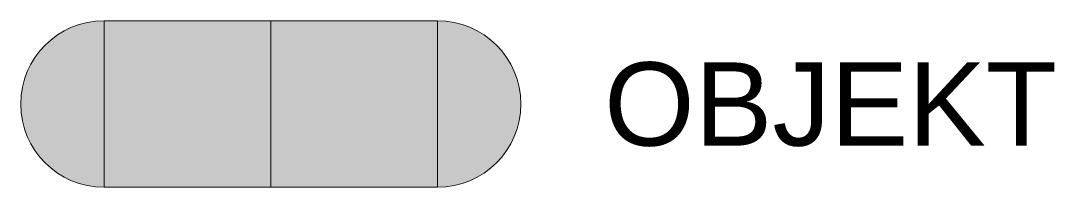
# Model space of a CAD drawing. Header units: metres. Extents: x -1.25 to 1.85, y -0.25 to 0.25.
import ezdxf
from ezdxf.enums import TextEntityAlignment as Align

# ---------------------------------------------------------------- set-up
doc = ezdxf.new("R2010")
doc.units = ezdxf.units.M
doc.layers.get('Defpoints').update_dxf_attribs({"color": 140, "lineweight": 5})
doc.layers.add('PDF25_Solid Fills', color=7, linetype='Continuous', true_color=0xf7b500)
doc.styles.get("Standard").update_dxf_attribs({"font": 'arial.ttf'})

msp = doc.modelspace()

# ---------------------------------------------------------------- hatches: boundary and pattern name
at = {"layer": 'PDF25_Solid Fills', "lineweight": 0, "true_color": 0x2a292a, "transparency": 33554559}
h = msp.add_hatch(color=250, dxfattribs=at)
h.dxf.hatch_style = 1
h.paths.add_polyline_path([(-1, 0.25, 1), (-1, -0.25)])
at = {"layer": 'PDF25_Solid Fills', "lineweight": 0, "true_color": 0xf7b500, "transparency": 33554559}
h = msp.add_hatch(color=40, dxfattribs=at)
h.dxf.hatch_style = 1
h.paths.add_polyline_path([(-1, 0.25), (-1, -0.25), (-0.5, -0.25), (-0.5, 0.25)])
at = {"layer": 'PDF25_Solid Fills', "lineweight": 0, "true_color": 0x2a292a, "transparency": 33554559}
h = msp.add_hatch(color=250, dxfattribs=at)
h.dxf.hatch_style = 1
h.paths.add_polyline_path([(-0.5, -0.25), (0, -0.25), (0, 0.25), (-0.5, 0.25)])
at = {"layer": 'PDF25_Solid Fills', "lineweight": 0, "true_color": 0xf7b500, "transparency": 33554559}
h = msp.add_hatch(color=40, dxfattribs=at)
h.dxf.hatch_style = 1
h.paths.add_polyline_path([(0, -0.25, 1), (0, 0.25)])

# ---------------------------------------------------------------- linework, layer by layer
at = {"color": 0, "lineweight": 0}
for points in [[(-1, -0.25), (-1, 0.25, 1)], [(0, -0.25), (0, 0.25, -1)]]:
    msp.add_lwpolyline(points, format="xyb", close=True, dxfattribs=at)
for points in [[(-1, 0.25), (-0.5, 0.25), (-0.5, -0.25), (-1, -0.25)], [(-0.5, 0.25), (0, 0.25), (0, -0.25), (-0.5, -0.25)]]:
    msp.add_lwpolyline(points, close=True, dxfattribs=at)

# ---------------------------------------------------------------- texts
at = {"layer": 'Defpoints'}
msp.add_attdef('OBJEKT', text='652-51', height=0.25, dxfattribs=at).set_placement((0.5, 0), align=Align.MIDDLE_LEFT)

doc.saveas('drawing.dxf')
